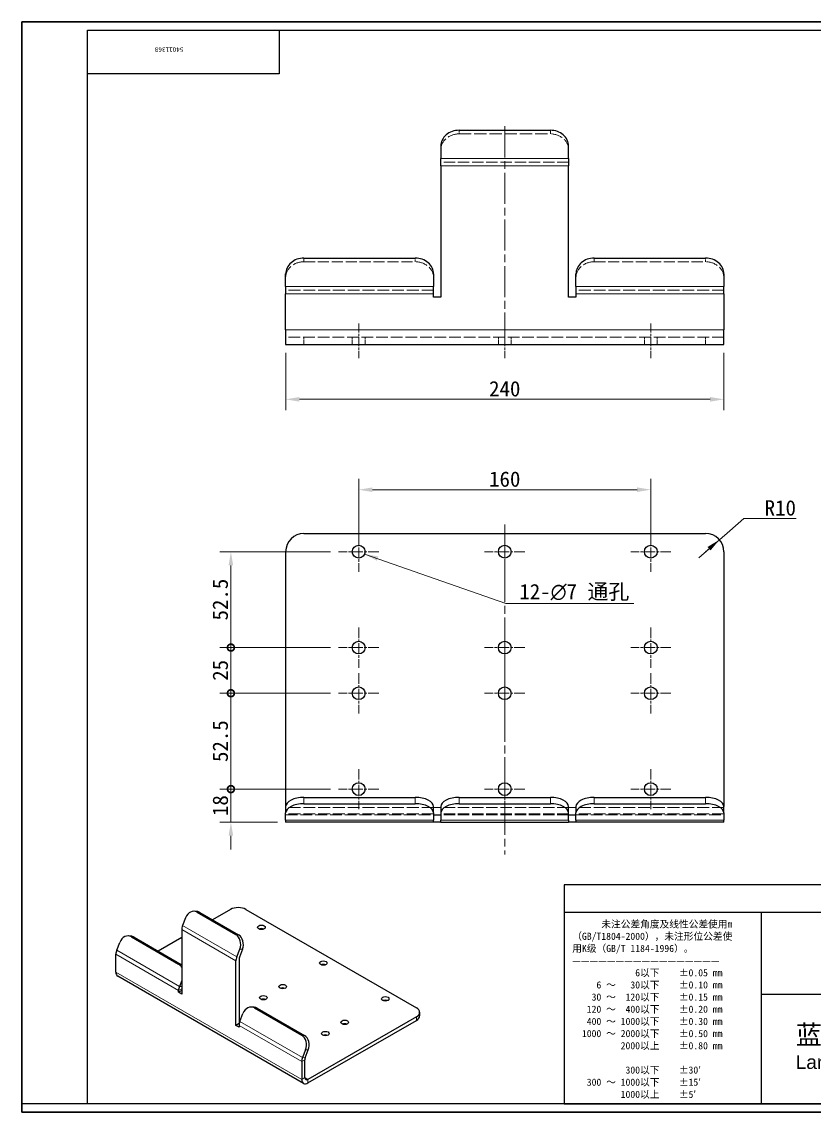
# Model space of a CAD drawing. Header units: millimetres. Extents: x 18 to 875, y 16 to 614.
# Drawn here: x 18 to 452, y 16 to 614 of the extents above; entities that cross this region are included whole.
import ezdxf
from ezdxf.enums import TextEntityAlignment as Align

# ---------------------------------------------------------------- set-up
doc = ezdxf.new("R2018")
doc.units = ezdxf.units.MM
doc.header["$LTSCALE"] = 3
doc.linetypes.add('CHAIN', pattern=[0.3543, 0.2362, -0.0295, 0.0591, -0.0295])
doc.linetypes.add('DASHED', pattern=[0.2067, 0.1654, -0.0413])
for name, color, linetype, lineweight in [('1', 7, 'Continuous', 18), ('可见 (ISO)', 7, 'Continuous', 25), ('可见窄的 (ISO)', 7, 'Continuous', 18), ('图框 (ISO)', 7, 'Continuous', 35), ('标题 (ISO)', 7, 'Continuous', 25)]:
    doc.layers.add(name, color=color, linetype=linetype, lineweight=lineweight)
for name, color, linetype, lineweight, true_color in [('中心标记 (ISO)', 1, 'CHAIN', 18, 0xff0000), ('中心线 (ISO)', 1, 'CHAIN', 18, 0xff0000), ('尺寸 (ISO)', 7, 'Continuous', 18, 0x008000), ('符号 (ISO)', 7, 'Continuous', 18, 0x008000), ('隐藏 (ISO)', 5, 'DASHED', 18, 0x0000ff), ('隐藏窄的 (ISO)', 5, 'DASHED', 18, 0x0000ff)]:
    doc.layers.add(name, color=color, linetype=linetype, lineweight=lineweight, true_color=true_color)
doc.styles.get("Standard").update_dxf_attribs({"font": 'simfang.ttf'})
doc.styles.add('文本样式164', font='SimSun.ttf')
doc.styles.add('最新国标', font='simfang.ttf')
doc.styles.add('注释文本 (ISO)', font='simfang.ttf')
doc.dimstyles.new('默认 (GB)', dxfattribs={"dimscale": 3, "dimtxt": 2.8, "dimasz": 2.5, "dimexe": 2, "dimexo": 1.5, "dimgap": 0.5, "dimtad": 1, "dimtoh": 1, "dimdsep": 46, "dimtxsty": '最新国标', "dimcen": 0.09, "dimdle": 10, "dimclrd": 256, "dimclre": 256, "dimclrt": 256, "dimaunit": 1, "dimadec": 3, "dimazin": 2, "dimtfac": 0.535714, "dimtdec": 3, "dimtmove": 0, "dimatfit": 3, "dimfxl": 0, "dimtolj": 1, "dimlwd": -1, "dimlwe": -1, "dimarcsym": 0})
doc.dimstyles.new('默认 (GB)$7', dxfattribs={"dimscale": 3, "dimtxt": 2.8, "dimasz": 2.5, "dimexe": 2, "dimexo": 1.5, "dimgap": 0.5, "dimtad": 1, "dimtoh": 1, "dimdsep": 46, "dimtxsty": '最新国标', "dimcen": 0.09, "dimdle": 10, "dimclrd": 256, "dimclre": 256, "dimclrt": 256, "dimaunit": 1, "dimadec": 3, "dimazin": 2, "dimtfac": 0.535714, "dimtdec": 3, "dimtmove": 0, "dimatfit": 3, "dimfxl": 0, "dimtolj": 1, "dimlwd": -1, "dimlwe": -1, "dimarcsym": 0})

# ---------------------------------------------------------------- blocks, each defined once
blk = doc.blocks.new('图框 最新国标')
at = {"layer": '图框 (ISO)'}
for p, q in [((6, 7), (6, 204.5)), ((6, 204.5), (291.5, 204.5)), ((6, 7), (6, 5.5)), ((6, 7), (6, 5.5)), ((291.5, 5.5), (6, 5.5))]:
    blk.add_line(p, q, dxfattribs=at)
at = {"layer": '图框 (ISO)', "color": 7, "linetype": 'Continuous', "lineweight": 25}
for p, q in [((18, 203), (290, 203)), ((18, 7), (18, 203)), ((18, 203), (290, 203)), ((53, 203), (53, 195)), ((53, 195), (18, 195)), ((290, 7), (6, 7)), ((290, 7), (18, 7))]:
    blk.add_line(p, q, dxfattribs=at)
at = {"layer": '图框 (ISO)', "lineweight": 30}
blk.add_attdef('零件代号', text='', height=2.5, rotation=180, dxfattribs=at).set_placement((35.5, 199), align=Align.MIDDLE_CENTER)
blk = doc.blocks.new('标题栏 最新国标')
at = {"layer": '标题 (ISO)'}
for p, q in [((381.98, -183.84), (196.98, -183.84)), ((196.98, -183.84), (196.98, -223.84)), ((254.48, -183.84), (254.48, -188.84)), ((269.48, -183.84), (269.48, -188.84)), ((281.48, -188.09), (281.48, -184.59)), ((281.48, -184.59), (286.48, -185.34)), ((289.48, -183.84), (289.48, -188.84)), ((381.98, -223.84), (381.98, -183.84)), ((383.48, -183.84), (383.48, -225.34)), ((286.48, -185.34), (286.48, -187.34)), ((196.98, -188.84), (381.98, -188.84)), ((232.98, -188.84), (232.98, -223.84)), ((286.48, -187.34), (281.48, -188.09)), ((321.98, -188.84), (321.98, -223.84)), ((321.98, -193.84), (381.98, -193.84)), ((321.98, -198.84), (381.98, -198.84)), ((351.98, -198.84), (351.98, -208.84)), ((321.98, -203.84), (232.98, -203.84)), ((321.98, -203.84), (381.98, -203.84)), ((321.98, -208.84), (381.98, -208.84)), ((321.98, -218.84), (381.98, -218.84)), ((196.98, -223.84), (381.98, -223.84)), ((383.48, -225.34), (196.98, -225.34))]:
    blk.add_line(p, q, dxfattribs=at)
at = {"layer": '标题 (ISO)', "linetype": 'CHAIN', "ltscale": 5.000333}
blk.add_line((274.98, -184.09), (274.98, -188.59), dxfattribs=at)
at = {"layer": '标题 (ISO)', "linetype": 'CHAIN', "ltscale": 15.834605}
blk.add_line((272.73, -186.34), (286.98, -186.34), dxfattribs=at)
at = {"layer": '标题 (ISO)'}
for radius in [1.75, 1]:
    blk.add_circle((274.98, -186.34), radius, dxfattribs=at)
at = {"layer": '1', "style": '文本样式164'}
for s, p in [('材 料', (299.48, -186.34)), ('UNIT: mm', (261.98, -186.34)), ('设 计', (327.98, -191.34)), ('制 图', (327.98, -196.34)), ('比 例', (327.98, -201.34)), ('重 量', (357.98, -201.34)), ('共 1  张', (336.98, -206.34)), ('第 1  张', (366.98, -206.34))]:
    blk.add_text(s, height=2, dxfattribs=at).set_placement(p, align=Align.MIDDLE_CENTER)
at = {"layer": '标题 (ISO)', "style": '注释文本 (ISO)'}
for s, insert, char_height, attachment_point, line_spacing_factor in [('\\fSimSun|b0|i0;{\\H1.3000;      未注公差角度及线性公差使用m\\P}\\fSimSun|b0|i0;{\\H1.3000;（GB/T1804-2000），未注形位公差使\\P}\\fSimSun|b0|i0;{\\H1.3000;用K级（GB/T 1184-1996）。\\P}\\fSimSun|b0|i0;{\\H1.3000;—————————————————\\P}\\fSimSun|b0|i0;{\\H1.3000;             6以下    ±0.05 mm\\P}\\fSimSun|b0|i0;{\\H1.3000;     6 ～   30以下    ±0.10 mm\\P}\\fSimSun|b0|i0;{\\H1.3000;    30 ～  120以下    ±0.15 mm\\P}\\fSimSun|b0|i0;{\\H1.3000;   120 ～  400以下    ±0.20 mm\\P}\\fSimSun|b0|i0;{\\H1.3000;   400 ～ 1000以下    ±0.30 mm\\P}\\fSimSun|b0|i0;{\\H1.3000;  1000 ～ 2000以下    ±0.50 mm\\P}\\fSimSun|b0|i0;{\\H1.3000;          2000以上    ±0.80 mm\\P}\\fSimSun|b0|i0;{\\H1.3000;\\P}\\fSimSun|b0|i0;{\\H1.3000;           300以下    ±30′\\P}\\fSimSun|b0|i0;{\\H1.3000;   300 ～ 1000以下    ±15′\\P}\\fSimSun|b0|i0;{\\H1.3000;          1000以上    ±5′}', (198.48, -206.63), 1.3, 4, 1.023913), ('\\pxsm0.94;\\fMicrosoft YaHei|b0|i0;{\\H3.5000;蓝探科工业自动化（江苏）有限公司\\P}\\fArial|b0|i0;{\\H2.5000;Lantech Industrial Automation (Jiangsu) Co., Ltd}\\fFangSong|b0|i0;{\\H2.5000;.}', (277.48, -213.84), 2, 5, 0.978695)]:
    blk.add_mtext(s, dxfattribs=dict(at, insert=insert, char_height=char_height, attachment_point=attachment_point, line_spacing_factor=line_spacing_factor))
at = {"layer": '标题 (ISO)', "attachment_point": 5, "style": '注释文本 (ISO)'}
for s, insert, char_height in [('\\fFangSong|b0|i0;零件号', (327.98, -211.84), 2), ('\\fSimSun|b0|i0;{\\H1.6000;未经蓝探科事先书面同意，严禁复制或发布此文件。}', (351.98, -221.34), 1.6)]:
    blk.add_mtext(s, dxfattribs=dict(at, insert=insert, char_height=char_height))
at = {"layer": '标题 (ISO)', "lineweight": 30, "flags": 104}
for tag, height, p in [('材料', 2, (324.48, -186.34)), ('设计人', 2, (357.98, -191.34)), ('库存编号', 3.5, (277.48, -196.34)), ('设计人', 2, (357.98, -196.34)), ('视图比例', 2, (342.98, -201.34)), ('质量\\P3;', 2, (372.98, -201.34)), ('零件代号', 3.5, (357.98, -213.84))]:
    blk.add_attdef(tag, text='', height=height, dxfattribs=at).set_placement(p, align=Align.MIDDLE_CENTER)
blk = doc.blocks.new('*D5')
at = {"layer": 'Defpoints', "color": 0, "transparency": 16777216}
for p in [(400.09, 329.92), (392.53, 323.38)]:
    blk.add_point(p, dxfattribs=at)
at = {"layer": '尺寸 (ISO)', "color": 116, "true_color": 0x00803f, "transparency": 16777216}
for p, q in [((413.53, 341.55), (405.76, 334.83)), ((442.17, 341.55), (413.53, 341.55)), ((400.09, 329.92), (405.76, 334.83)), ((392.53, 323.38), (400.09, 329.92)), ((394.42, 325.01), (388.75, 320.11))]:
    blk.add_line(p, q, dxfattribs=at)
blk.add_solid([(393.6, 325.96), (395.24, 324.07), (400.09, 329.92)], dxfattribs=at)
at = {"layer": '尺寸 (ISO)', "transparency": 16777216, "insert": (433.46, 347.3), "char_height": 8.4, "attachment_point": 5, "style": '最新国标'}
blk.add_mtext('\\A1;R10', dxfattribs=at)
blk = doc.blocks.new('*D18')
at = {"layer": 'Defpoints', "color": 0, "transparency": 16777216}
for p in [(162.53, 436.8), (402.53, 436.8), (402.53, 406.8)]:
    blk.add_point(p, dxfattribs=at)
at = {"layer": '尺寸 (ISO)', "color": 116, "true_color": 0x00803f, "transparency": 16777216}
for p, q in [((162.53, 432.3), (162.53, 400.8)), ((402.53, 432.3), (402.53, 400.8)), ((170.03, 406.8), (395.03, 406.8))]:
    blk.add_line(p, q, dxfattribs=at)
for points in [[(170.03, 408.05), (170.03, 405.55), (162.53, 406.8)], [(395.03, 408.05), (395.03, 405.55), (402.53, 406.8)]]:
    blk.add_solid(points, dxfattribs=at)
at = {"layer": '尺寸 (ISO)', "transparency": 16777216, "insert": (282.53, 412.54), "char_height": 8.4, "attachment_point": 5, "style": '最新国标'}
blk.add_mtext('\\A1;240', dxfattribs=at)
blk = doc.blocks.new('_DotSmall')
at = {"color": 0, "linetype": 'ByBlock', "const_width": 0.5}
blk.add_lwpolyline([(-0.0625, 0, 1), (0.0625, 0, 1)], format="xyb", close=True, dxfattribs=at)
blk = doc.blocks.new('*D19')
at = {"layer": 'Defpoints', "color": 0, "transparency": 16777216}
for p in [(132.53, 193.38), (191.53, 193.38), (162.53, 175.38)]:
    blk.add_point(p, dxfattribs=at)
at = {"layer": '尺寸 (ISO)', "color": 116, "true_color": 0x00803f, "transparency": 16777216}
for p, q in [((187.03, 193.38), (126.53, 193.38)), ((132.53, 182.88), (132.53, 193.38)), ((132.53, 175.38), (132.53, 182.88)), ((158.03, 175.38), (126.53, 175.38)), ((132.53, 167.88), (132.53, 160.38))]:
    blk.add_line(p, q, dxfattribs=at)
blk.add_solid([(131.28, 167.88), (133.78, 167.88), (132.53, 175.38)], dxfattribs=at)
at = {"layer": '尺寸 (ISO)', "color": 116, "true_color": 0x00803f, "transparency": 16777216, "xscale": 7.5, "yscale": 7.5, "zscale": 7.5, "rotation": 270}
blk.add_blockref('_DotSmall', (132.53, 193.38), dxfattribs=at)
at = {"layer": '尺寸 (ISO)', "transparency": 16777216, "insert": (126.78, 184.35), "char_height": 8.4, "attachment_point": 5, "rotation": 90, "style": '最新国标'}
blk.add_mtext('\\A1;18', dxfattribs=at)
blk = doc.blocks.new('*D21')
at = {"layer": 'Defpoints', "color": 0, "transparency": 16777216}
for p in [(132.53, 245.88), (191.53, 245.88), (191.53, 193.38)]:
    blk.add_point(p, dxfattribs=at)
at = {"layer": '尺寸 (ISO)', "color": 116, "true_color": 0x00803f, "transparency": 16777216}
for p, q in [((187.03, 245.88), (126.53, 245.88)), ((132.53, 193.38), (132.53, 245.88)), ((187.03, 193.38), (126.53, 193.38))]:
    blk.add_line(p, q, dxfattribs=at)
at = {"layer": '尺寸 (ISO)', "color": 116, "true_color": 0x00803f, "transparency": 16777216, "xscale": 7.5, "yscale": 7.5, "zscale": 7.5}
for p, rotation in [((132.53, 245.88), 90), ((132.53, 193.38), 270)]:
    blk.add_blockref('_DotSmall', p, dxfattribs=dict(at, rotation=rotation))
at = {"layer": '尺寸 (ISO)', "transparency": 16777216, "insert": (126.76, 219.66), "char_height": 8.4, "attachment_point": 5, "rotation": 90, "style": '最新国标'}
blk.add_mtext('\\A1;52.5', dxfattribs=at)
blk = doc.blocks.new('*D22')
at = {"layer": 'Defpoints', "color": 0, "transparency": 16777216}
for p in [(132.53, 270.88), (191.53, 270.88), (191.53, 245.88)]:
    blk.add_point(p, dxfattribs=at)
at = {"layer": '尺寸 (ISO)', "color": 116, "true_color": 0x00803f, "transparency": 16777216}
for p, q in [((187.03, 270.88), (126.53, 270.88)), ((132.53, 245.88), (132.53, 270.88)), ((187.03, 245.88), (126.53, 245.88))]:
    blk.add_line(p, q, dxfattribs=at)
at = {"layer": '尺寸 (ISO)', "color": 116, "true_color": 0x00803f, "transparency": 16777216, "xscale": 7.5, "yscale": 7.5, "zscale": 7.5}
for p, rotation in [((132.53, 270.88), 90), ((132.53, 245.88), 270)]:
    blk.add_blockref('_DotSmall', p, dxfattribs=dict(at, rotation=rotation))
at = {"layer": '尺寸 (ISO)', "transparency": 16777216, "insert": (126.78, 258.41), "char_height": 8.4, "attachment_point": 5, "rotation": 90, "style": '最新国标'}
blk.add_mtext('\\A1;25', dxfattribs=at)
blk = doc.blocks.new('*D23')
at = {"layer": 'Defpoints', "color": 0, "transparency": 16777216}
for p in [(132.53, 323.38), (191.53, 323.38), (191.53, 270.88)]:
    blk.add_point(p, dxfattribs=at)
at = {"layer": '尺寸 (ISO)', "color": 116, "true_color": 0x00803f, "transparency": 16777216}
for p, q in [((187.03, 323.38), (126.53, 323.38)), ((132.53, 270.88), (132.53, 315.88)), ((187.03, 270.88), (126.53, 270.88))]:
    blk.add_line(p, q, dxfattribs=at)
blk.add_solid([(131.28, 315.88), (133.78, 315.88), (132.53, 323.38)], dxfattribs=at)
at = {"layer": '尺寸 (ISO)', "color": 116, "true_color": 0x00803f, "transparency": 16777216, "xscale": 7.5, "yscale": 7.5, "zscale": 7.5, "rotation": 270}
blk.add_blockref('_DotSmall', (132.53, 270.88), dxfattribs=at)
at = {"layer": '尺寸 (ISO)', "transparency": 16777216, "insert": (126.76, 297.16), "char_height": 8.4, "attachment_point": 5, "rotation": 90, "style": '最新国标'}
blk.add_mtext('\\A1;52.5', dxfattribs=at)
blk = doc.blocks.new('*D24')
at = {"layer": 'Defpoints', "color": 0, "transparency": 16777216}
for p in [(362.53, 357.32), (202.53, 323.38), (362.53, 323.38)]:
    blk.add_point(p, dxfattribs=at)
at = {"layer": '尺寸 (ISO)', "color": 116, "true_color": 0x00803f, "transparency": 16777216}
for p, q in [((202.53, 327.88), (202.53, 363.32)), ((362.53, 327.88), (362.53, 363.32)), ((210.03, 357.32), (355.03, 357.32))]:
    blk.add_line(p, q, dxfattribs=at)
for points in [[(210.03, 358.57), (210.03, 356.07), (202.53, 357.32)], [(355.03, 358.57), (355.03, 356.07), (362.53, 357.32)]]:
    blk.add_solid(points, dxfattribs=at)
at = {"layer": '尺寸 (ISO)', "transparency": 16777216, "insert": (282.53, 363.07), "char_height": 8.4, "attachment_point": 5, "style": '最新国标'}
blk.add_mtext('\\A1;160', dxfattribs=at)

msp = doc.modelspace()

# ---------------------------------------------------------------- linework, layer by layer
at = {"layer": '中心标记 (ISO)', "ltscale": 8.148754}
for p, q in [((202.5271, 334.3787), (202.5271, 312.3787)), ((282.5271, 334.3787), (282.5271, 312.3787)), ((362.5271, 334.3787), (362.5271, 312.3787)), ((213.5271, 323.3787), (191.5271, 323.3787)), ((293.5271, 323.3787), (271.5271, 323.3787)), ((373.5271, 323.3787), (351.5271, 323.3787)), ((202.5271, 281.8787), (202.5271, 259.8787)), ((282.5271, 281.8787), (282.5271, 259.8787)), ((362.5271, 281.8787), (362.5271, 259.8787)), ((213.5271, 270.8787), (191.5271, 270.8787)), ((293.5271, 270.8787), (271.5271, 270.8787)), ((373.5271, 270.8787), (351.5271, 270.8787)), ((202.5271, 256.8787), (202.5271, 234.8787)), ((282.5271, 256.8787), (282.5271, 234.8787)), ((362.5271, 256.8787), (362.5271, 234.8787)), ((213.5271, 245.8787), (191.5271, 245.8787)), ((293.5271, 245.8787), (271.5271, 245.8787)), ((373.5271, 245.8787), (351.5271, 245.8787)), ((202.5271, 204.3787), (202.5271, 182.3787)), ((282.5271, 204.3787), (282.5271, 182.3787)), ((362.5271, 204.3787), (362.5271, 182.3787)), ((213.5271, 193.3787), (191.5271, 193.3787)), ((293.5271, 193.3787), (271.5271, 193.3787)), ((373.5271, 193.3787), (351.5271, 193.3787))]:
    msp.add_line(p, q, dxfattribs=at)
at = {"layer": '中心线 (ISO)', "ltscale": 23.990969}
for p, q in [((282.5271, 437.2959), (282.5271, 556.3826)), ((282.5271, 338.3074), (282.5271, 157.5417))]:
    msp.add_line(p, q, dxfattribs=at)
at = {"layer": '中心线 (ISO)', "ltscale": 7.037547}
for p, q in [((202.5271, 448.2959), (202.5271, 429.2959)), ((282.5271, 448.2959), (282.5271, 429.2959)), ((362.5271, 448.2959), (362.5271, 429.2959))]:
    msp.add_line(p, q, dxfattribs=at)
at = {"layer": '可见 (ISO)'}
for p, q in [((257.5271, 554.1164), (307.5271, 554.1164)), ((247.5271, 545.4561), (247.5271, 538.6523)), ((317.5271, 538.6523), (317.5271, 545.4561)), ((247.5271, 534.6523), (247.5271, 538.6523)), ((317.5271, 538.6523), (317.5271, 534.6523)), ((247.5271, 534.6523), (247.5271, 462.6523)), ((317.5271, 462.6523), (317.5271, 534.6523)), ((172.5271, 484.1164), (233.5271, 484.1164)), ((331.5271, 484.1164), (392.5271, 484.1164)), ((162.5271, 468.6523), (162.5271, 475.4561)), ((243.5271, 475.4561), (243.5271, 468.6523)), ((321.5271, 468.6523), (321.5271, 475.4561)), ((402.5271, 475.4561), (402.5271, 468.6523)), ((162.5271, 468.6523), (162.5271, 464.6523)), ((243.5271, 464.6523), (243.5271, 468.6523)), ((321.5271, 468.6523), (321.5271, 464.6523)), ((402.5271, 464.6523), (402.5271, 468.6523)), ((162.5271, 444.7959), (162.5271, 464.6523)), ((243.5271, 462.6523), (243.5271, 464.6523)), ((247.5271, 462.6523), (243.5271, 462.6523)), ((321.5271, 462.6523), (317.5271, 462.6523)), ((321.5271, 464.6523), (321.5271, 462.6523)), ((402.5271, 464.6523), (402.5271, 444.7959)), ((162.5271, 444.7959), (162.5271, 436.7959)), ((402.5271, 436.7959), (402.5271, 444.7959)), ((162.5271, 436.7959), (402.5271, 436.7959)), ((172.5271, 333.3787), (392.5271, 333.3787)), ((162.5271, 323.3787), (162.5271, 183.8428)), ((402.5271, 323.3787), (402.5271, 183.8428)), ((172.5271, 188.8428), (233.5271, 188.8428)), ((172.5271, 185.3787), (233.5271, 185.3787)), ((257.5271, 188.8428), (307.5271, 188.8428)), ((257.5271, 185.3787), (307.5271, 185.3787)), ((331.5271, 188.8428), (392.5271, 188.8428)), ((331.5271, 185.3787), (392.5271, 185.3787)), ((162.5271, 183.8428), (162.5271, 180.3787)), ((162.5271, 176.4505), (162.5271, 180.3787)), ((243.5271, 180.3787), (243.5271, 183.8428)), ((243.5271, 180.3787), (243.5271, 176.4505)), ((243.5271, 179.3787), (247.5271, 179.3787)), ((247.5271, 183.8428), (247.5271, 180.3787)), ((247.5271, 180.3787), (247.5271, 176.4505)), ((317.5271, 180.3787), (317.5271, 183.8428)), ((317.5271, 176.4505), (317.5271, 180.3787)), ((317.5271, 179.3787), (321.5271, 179.3787)), ((321.5271, 183.8428), (321.5271, 180.3787)), ((321.5271, 176.4505), (321.5271, 180.3787)), ((402.5271, 180.3787), (402.5271, 183.8428)), ((402.5271, 180.3787), (402.5271, 176.4505)), ((162.5271, 176.4505), (162.5271, 175.3787)), ((243.5271, 175.3787), (162.5271, 175.3787)), ((243.5271, 175.3787), (243.5271, 176.4505)), ((247.5271, 175.3787), (243.5271, 175.3787)), ((247.5271, 175.3787), (247.5271, 176.4505)), ((247.5271, 175.3787), (317.5271, 175.3787)), ((317.5271, 176.4505), (317.5271, 175.3787)), ((321.5271, 175.3787), (317.5271, 175.3787)), ((321.5271, 176.4505), (321.5271, 175.3787)), ((402.5271, 175.3787), (321.5271, 175.3787)), ((402.5271, 175.3787), (402.5271, 176.4505)), ((113.9513, 126.3516), (112.4816, 126.4829)), ((114.0692, 125.9741), (135.2824, 113.7266)), ((115.5389, 125.8428), (136.7521, 113.5953)), ((132.3125, 127.5317), (122.4631, 121.8451)), ((140.7978, 127.5317), (234.1359, 73.6429)), ((107.7052, 122.9562), (106.0386, 118.6608)), ((105.5839, 116.4386), (105.5839, 81.166)), ((69.9762, 105.1886), (71.6428, 109.484)), ((77.8889, 112.8794), (76.4192, 113.0107)), ((78.0067, 112.5019), (103.8868, 97.56)), ((79.4764, 112.3706), (105.3565, 97.4287)), ((105.5839, 112.0999), (92.7646, 104.6987)), ((69.5215, 93.2388), (69.5215, 102.9664)), ((135.7371, 101.5143), (137.4037, 105.8097)), ((138.8734, 105.6785), (137.2068, 101.3831)), ((135.2824, 64.0196), (135.2824, 99.2922)), ((136.9794, 100.272), (136.9794, 64.9994)), ((172.3389, 32.2537), (70.5156, 91.0415)), ((105.5839, 88.5496), (104.3416, 85.3477)), ((103.8868, 82.1458), (103.8868, 83.1256)), ((105.5839, 83.1256), (103.8868, 82.1458)), ((105.5839, 81.166), (103.8868, 82.1458)), ((145.3469, 73.9325), (143.8772, 74.0638)), ((145.4647, 73.555), (171.3448, 58.6131)), ((146.9344, 73.4237), (172.8145, 58.4818)), ((137.4342, 66.2417), (139.1008, 70.5371)), ((234.1359, 68.7439), (174.7389, 34.4511)), ((174.7389, 32.4915), (234.1359, 66.7843)), ((235.8933, 71.1934), (235.8933, 69.2338)), ((136.9794, 64.9994), (135.2824, 64.0196)), ((136.9794, 63.0398), (135.2824, 64.0196)), ((136.9794, 64.9994), (137.0661, 64.9493)), ((136.9794, 64.0196), (136.9794, 63.0398)), ((173.4662, 50.6962), (171.7996, 46.4008)), ((173.2693, 46.2695), (174.9358, 50.565)), ((171.3448, 44.1787), (171.3448, 34.4511)), ((173.0419, 35.4309), (173.0419, 45.1585))]:
    msp.add_line(p, q, dxfattribs=at)
for centre in [(202.5271, 323.3787), (282.5271, 323.3787), (362.5271, 323.3787), (202.5271, 270.8787), (282.5271, 270.8787), (362.5271, 270.8787), (202.5271, 245.8787), (282.5271, 245.8787), (362.5271, 245.8787), (202.5271, 193.3787), (282.5271, 193.3787), (362.5271, 193.3787)]:
    msp.add_circle(centre, 3.5, dxfattribs=at)
for centre, start, end in [((172.5271, 323.3787), 90, 180), ((392.5271, 323.3787), 0, 90)]:
    msp.add_arc(centre, 10, start, end, dxfattribs=at)
for centre, major_axis, ratio, start_param, end_param in [((257.5271, 545.4561), (-10, 0), 0.8660254, 4.71238898, 6.28318531), ((307.5271, 545.4561), (10, 0), 0.8660254, 0, 1.57079633), ((172.5271, 475.4561), (-10, 0), 0.8660254, 4.71238898, 6.28318531), ((233.5271, 475.4561), (10, 0), 0.8660254, 0, 1.57079633), ((331.5271, 475.4561), (-10, 0), 0.8660254, 4.71238898, 6.28318531), ((392.5271, 475.4561), (10, 0), 0.8660254, 0, 1.57079633), ((172.5271, 183.8428), (-10, 0), 0.5, 4.71238898, 6.28318531), ((172.5271, 180.3787), (-10, 0), 0.5, 4.71238898, 6.28318531), ((233.5271, 183.8428), (10, 0), 0.5, 0, 1.57079633), ((233.5271, 180.3787), (10, 0), 0.5, 0, 1.57079633), ((257.5271, 183.8428), (-10, 0), 0.5, 4.71238898, 6.28318531), ((257.5271, 180.3787), (-10, 0), 0.5, 4.71238898, 6.28318531), ((307.5271, 183.8428), (10, 0), 0.5, 0, 1.57079633), ((307.5271, 180.3787), (10, 0), 0.5, 0, 1.57079633), ((331.5271, 183.8428), (-10, 0), 0.5, 4.71238898, 6.28318531), ((331.5271, 180.3787), (-10, 0), 0.5, 4.71238898, 6.28318531), ((392.5271, 183.8428), (10, 0), 0.5, 0, 1.57079633), ((392.5271, 180.3787), (10, 0), 0.5, 0, 1.57079633), ((111.9479, 120.5067), (0.5338, 5.9762), 0.78867513, 5.9323059, 7.50310222), ((113.4176, 120.3754), (0.5338, 5.9762), 0.78867513, 5.9323059, 6.28318531), ((136.5552, 125.0822), (6, 0), 0.57735027, 0.78539816, 2.35619449), ((75.8854, 107.0345), (0.5338, 5.9762), 0.78867513, 5.9323059, 7.50310222), ((108.978, 118.3982), (-2.4, -4.1569), 0.57735027, 4.97418837, 5.49778714), ((133.1611, 108.2592), (0.5338, 5.9762), 0.78867513, 4.36150957, 5.9323059), ((134.6308, 108.128), (0.5338, 5.9762), 0.78867513, 4.36150957, 5.9323059), ((149.2831, 115.7741), (-2.1, 0), 0.57735027, 4.08254945, 5.34222851), ((77.3551, 106.9032), (0.5338, 5.9762), 0.78867513, 5.9323059, 6.28318531), ((72.9156, 104.926), (2.4, 4.1569), 0.57735027, 1.83259571, 2.35619449), ((138.6765, 101.2518), (2.4, 4.1569), 0.57735027, 1.83259571, 2.35619449), ((101.7655, 92.0926), (0.5338, 5.9762), 0.78867513, 5.46030421, 5.9323059), ((103.2352, 91.9613), (0.5338, 5.9762), 0.78867513, 5.87795086, 5.9323059), ((138.6765, 101.2518), (-1.2, -2.0785), 0.57735027, 4.97418837, 5.49778714), ((183.2242, 96.1782), (-2.1, 0), 0.57735027, 4.08254945, 5.34222851), ((72.9156, 95.1984), (-2.4, -4.1569), 0.57735027, 5.49778714, 6.28318531), ((107.281, 85.0852), (-2.4, -4.1569), 0.57735027, 4.97418837, 5.49778714), ((160.9504, 83.3184), (-2.1, 0), 0.57735027, 4.08254945, 5.34222851), ((150.3438, 77.1947), (-2.1, 0), 0.57735027, 4.08254945, 5.34222851), ((217.1654, 76.5823), (-2.1, 0), 0.57735027, 4.08254945, 5.34222851), ((143.3434, 68.0876), (0.5338, 5.9762), 0.78867513, 5.9323059, 7.50310222), ((144.8131, 67.9563), (0.5338, 5.9762), 0.78867513, 5.9323059, 6.28318531), ((229.8933, 71.1934), (6, 0), 0.57735027, 5.49778714, 7.06858347), ((140.3736, 65.9791), (2.4, 4.1569), 0.57735027, 1.83259571, 2.35619449), ((229.8933, 69.2338), (6, 0), 0.57735027, 5.49778714, 6.28318531), ((194.8915, 63.7225), (-2.1, 0), 0.57735027, 4.08254945, 5.34222851), ((169.2235, 53.1457), (0.5338, 5.9762), 0.78867513, 4.36150957, 5.9323059), ((170.6932, 53.0144), (0.5338, 5.9762), 0.78867513, 4.36150957, 5.9323059), ((184.2849, 57.5988), (-2.1, 0), 0.57735027, 4.08254945, 5.34222851), ((174.7389, 46.1383), (-2.4, -4.1569), 0.57735027, 4.97418837, 5.49778714), ((174.7389, 46.1383), (1.2, 2.0785), 0.57735027, 1.83259571, 2.35619449), ((174.7389, 36.4107), (-2.4, -4.1569), 0.57735027, 5.49778714, 7.06858347), ((174.7389, 36.4107), (-1.2, -2.0785), 0.57735027, 5.49778714, 7.06858347)]:
    msp.add_ellipse(centre, major_axis=major_axis, ratio=ratio, start_param=start_param, end_param=end_param, dxfattribs=at)
for centre in [(149.2831, 117.7337), (183.2242, 98.1378), (160.9504, 85.278), (150.3438, 79.1543), (217.1654, 78.5419), (194.8915, 65.6821), (184.2849, 59.5583)]:
    msp.add_ellipse(centre, major_axis=(-2.1, 0), ratio=0.57735027, dxfattribs=at)
at = {"layer": '可见窄的 (ISO)'}
for p, q in [((247.5271, 538.6523), (317.5271, 538.6523)), ((247.5271, 534.6523), (317.5271, 534.6523)), ((162.5271, 468.6523), (243.5271, 468.6523)), ((321.5271, 468.6523), (402.5271, 468.6523)), ((243.5271, 464.6523), (162.5271, 464.6523)), ((402.5271, 464.6523), (321.5271, 464.6523)), ((162.5271, 444.7959), (402.5271, 444.7959)), ((172.5271, 185.3787), (172.5271, 188.8428)), ((233.5271, 188.8428), (233.5271, 185.3787)), ((257.5271, 185.3787), (257.5271, 188.8428)), ((307.5271, 188.8428), (307.5271, 185.3787)), ((331.5271, 185.3787), (331.5271, 188.8428)), ((392.5271, 188.8428), (392.5271, 185.3787)), ((247.5271, 183.3787), (243.5271, 183.3787)), ((321.5271, 183.3787), (317.5271, 183.3787)), ((162.5271, 176.4505), (243.5271, 176.4505)), ((247.5271, 176.4505), (317.5271, 176.4505)), ((321.5271, 176.4505), (402.5271, 176.4505)), ((114.0692, 125.9741), (115.5389, 125.8428)), ((105.5839, 116.4386), (135.2824, 99.2922)), ((106.0386, 118.6608), (135.7371, 101.5143)), ((136.7521, 113.5953), (135.2824, 113.7266)), ((78.0067, 112.5019), (79.4764, 112.3706)), ((103.8868, 83.1256), (69.5215, 102.9664)), ((69.9762, 105.1886), (104.3416, 85.3477)), ((137.4037, 105.8097), (138.8734, 105.6785)), ((105.3565, 97.4287), (103.8868, 97.56)), ((69.5215, 93.2388), (171.3448, 34.4511)), ((105.5839, 84.1054), (103.8868, 83.1256)), ((104.3416, 85.3477), (105.5839, 85.2367)), ((145.4647, 73.555), (146.9344, 73.4237)), ((137.4342, 66.2417), (171.7996, 46.4008)), ((234.1359, 68.7439), (234.1359, 66.7843)), ((171.3448, 44.1787), (136.9794, 64.0196)), ((172.8145, 58.4818), (171.3448, 58.6131)), ((173.4662, 50.6962), (174.9358, 50.565)), ((173.0419, 45.1585), (171.3448, 44.1787)), ((171.7996, 46.4008), (173.2693, 46.2695)), ((171.3448, 34.4511), (173.0419, 35.4309)), ((174.7389, 34.4511), (173.0419, 35.4309)), ((174.7389, 32.4915), (174.7389, 34.4511))]:
    msp.add_line(p, q, dxfattribs=at)
at = {"layer": '隐藏 (ISO)', "ltscale": 13.438693}
msp.add_line((257.5271, 552.1164), (307.5271, 552.1164), dxfattribs=at)
at = {"layer": '隐藏 (ISO)', "ltscale": 12.296404}
for p, q in [((172.5271, 482.1164), (233.5271, 482.1164)), ((331.5271, 482.1164), (392.5271, 482.1164))]:
    msp.add_line(p, q, dxfattribs=at)
at = {"layer": '隐藏 (ISO)', "ltscale": 12.901145}
msp.add_line((402.5271, 440.7959), (162.5271, 440.7959), dxfattribs=at)
at = {"layer": '隐藏 (ISO)', "ltscale": 2.539495}
for p, q in [((199.0271, 440.7959), (199.0271, 436.7959)), ((206.0271, 440.7959), (206.0271, 436.7959)), ((279.0271, 440.7959), (279.0271, 436.7959)), ((286.0271, 440.7959), (286.0271, 436.7959)), ((359.0271, 440.7959), (359.0271, 436.7959)), ((366.0271, 440.7959), (366.0271, 436.7959))]:
    msp.add_line(p, q, dxfattribs=at)
at = {"layer": '隐藏 (ISO)', "ltscale": 13.062409}
for p, q in [((162.5271, 179.3787), (243.5271, 179.3787)), ((321.5271, 179.3787), (402.5271, 179.3787))]:
    msp.add_line(p, q, dxfattribs=at)
at = {"layer": '隐藏 (ISO)', "ltscale": 12.54278}
msp.add_line((317.5271, 179.3787), (247.5271, 179.3787), dxfattribs=at)
at = {"layer": '隐藏 (ISO)', "ltscale": 12.665669}
for centre, major_axis, start_param, end_param in [((257.5271, 543.4561), (-10, 0), 4.71238898, 6.28318531), ((307.5271, 543.4561), (10, 0), 0, 1.57079633), ((172.5271, 473.4561), (-10, 0), 4.71238898, 6.28318531), ((233.5271, 473.4561), (10, 0), 0, 1.57079633), ((331.5271, 473.4561), (-10, 0), 4.71238898, 6.28318531), ((392.5271, 473.4561), (10, 0), 0, 1.57079633)]:
    msp.add_ellipse(centre, major_axis=major_axis, ratio=0.8660254, start_param=start_param, end_param=end_param, dxfattribs=at)
at = {"layer": '隐藏窄的 (ISO)', "ltscale": 2.539495}
for p, q in [((257.5271, 554.1164), (257.5271, 552.1164)), ((307.5271, 552.1164), (307.5271, 554.1164)), ((172.5271, 484.1164), (172.5271, 482.1164)), ((233.5271, 482.1164), (233.5271, 484.1164)), ((331.5271, 484.1164), (331.5271, 482.1164)), ((392.5271, 482.1164), (392.5271, 484.1164)), ((172.5271, 440.7959), (172.5271, 436.7959)), ((392.5271, 436.7959), (392.5271, 440.7959))]:
    msp.add_line(p, q, dxfattribs=at)
at = {"layer": '隐藏窄的 (ISO)', "ltscale": 12.54278}
for p, q in [((317.5271, 536.6523), (247.5271, 536.6523)), ((317.5271, 183.3787), (247.5271, 183.3787)), ((317.5271, 179.9146), (247.5271, 179.9146))]:
    msp.add_line(p, q, dxfattribs=at)
at = {"layer": '隐藏窄的 (ISO)', "ltscale": 13.062409}
for p, q in [((243.5271, 466.6523), (162.5271, 466.6523)), ((402.5271, 466.6523), (321.5271, 466.6523)), ((243.5271, 183.3787), (162.5271, 183.3787)), ((243.5271, 179.9146), (162.5271, 179.9146)), ((402.5271, 183.3787), (321.5271, 183.3787)), ((402.5271, 179.9146), (321.5271, 179.9146))]:
    msp.add_line(p, q, dxfattribs=at)

# ---------------------------------------------------------------- block references
ref = msp.add_blockref('图框 最新国标', (0, 0), dxfattribs=dict(xscale=3, yscale=3, zscale=3))
lines = msp.add_mtext('5401136B', dxfattribs={"layer": '图框 (ISO)', "insert": (106.5, 597), "char_height": 2.5, "attachment_point": 1, "rotation": 180})
ref.add_attrib('零件代号', '', (106.5, 597)).embed_mtext(lines)
ref = msp.add_blockref('标题栏 最新国标', (-275.9476, 692.5328), dxfattribs=dict(xscale=3, yscale=3, zscale=3))
lines = msp.add_mtext('5401136B', dxfattribs={"layer": '标题 (ISO)', "insert": (798, 51), "char_height": 2.5, "attachment_point": 1})
ref.add_attrib('零件代号', '', (798, 51), dxfattribs={"flags": 104}).embed_mtext(lines)
lines = msp.add_mtext('压箱板', dxfattribs={"layer": '标题 (ISO)', "insert": (556.5, 103.5), "char_height": 2.5, "attachment_point": 1})
ref.add_attrib('库存编号', '', (556.5, 103.5), dxfattribs={"flags": 104}).embed_mtext(lines)
lines = msp.add_mtext('无', dxfattribs={"layer": '标题 (ISO)', "insert": (843, 88.5), "char_height": 2.5, "attachment_point": 1})
ref.add_attrib('质量\\P3;', '', (843, 88.5), dxfattribs={"flags": 104}).embed_mtext(lines)
lines = msp.add_mtext('1:3', dxfattribs={"layer": '标题 (ISO)', "insert": (753, 88.5), "char_height": 2.5, "attachment_point": 1})
ref.add_attrib('视图比例', '', (753, 88.5), dxfattribs={"flags": 104}).embed_mtext(lines)
lines = msp.add_mtext('张泉泉', dxfattribs={"layer": '标题 (ISO)', "insert": (798, 118.5), "char_height": 2.5, "attachment_point": 1})
ref.add_attrib('设计人', '', (798, 118.5), dxfattribs={"flags": 104}).embed_mtext(lines)
lines = msp.add_mtext('张泉泉', dxfattribs={"layer": '标题 (ISO)', "insert": (798, 103.5), "char_height": 2.5, "attachment_point": 1})
ref.add_attrib('设计人', '', (798, 103.5), dxfattribs={"flags": 104}).embed_mtext(lines)
lines = msp.add_mtext('SUS304', dxfattribs={"layer": '标题 (ISO)', "insert": (697.5, 133.5), "char_height": 2.5, "attachment_point": 1})
ref.add_attrib('材料', '', (697.5, 133.5), dxfattribs={"flags": 104}).embed_mtext(lines)

# ---------------------------------------------------------------- texts
at = {"layer": '符号 (ISO)', "insert": (290.5331, 296.4006), "char_height": 8.4, "width": 66.663015, "attachment_point": 7, "line_spacing_factor": 0.49, "style": '最新国标'}
msp.add_mtext('12-\\fAIGDT|b0|i0;{\\H8.4000;n}\\fFangSong|b0|i0;{\\H8.4000;7 通孔}', dxfattribs=at)

# ---------------------------------------------------------------- dimensions: what is measured, and where the dimension line sits
at = {"layer": '尺寸 (ISO)', "color": 116, "true_color": 0x00803f}
for base, p1, p2, angle, override, picture, middle in [((402.5271, 406.7959), (162.5271, 436.7959), (402.5271, 436.7959), 180, {"dimgap": 0.5, "dimtoh": 0, "dimdec": 2, "dimtol": 0, "dimlim": 0, "dimtp": 0, "dimtm": 0, "dimtdec": 3, "dimtofl": 0, "dimatfit": 1}, '*D18', (282.5271, 406.7959)), ((362.5271, 357.3202), (202.5271, 323.3787), (362.5271, 323.3787), 180, {"dimgap": 0.5, "dimtoh": 0, "dimdec": 2, "dimtol": 0, "dimlim": 0, "dimtp": 0, "dimtm": 0, "dimtdec": 3, "dimtofl": 0, "dimatfit": 1}, '*D24', (282.5271, 357.3202)), ((132.5271, 323.3787), (191.5271, 270.8787), (191.5271, 323.3787), 90, {"dimgap": 0.5, "dimtoh": 0, "dimdec": 2, "dimblk1": 'DotSmall', "dimsah": 1, "dimdle": 0, "dimtol": 0, "dimlim": 0, "dimtp": 0, "dimtm": 0, "dimtdec": 3, "dimtofl": 0, "dimatfit": 1}, '*D23', (132.5271, 297.1587)), ((132.5271, 270.8787), (191.5271, 245.8787), (191.5271, 270.8787), 90, {"dimgap": 0.5, "dimtoh": 0, "dimdec": 2, "dimblk1": 'DotSmall', "dimblk2": 'DotSmall', "dimsah": 1, "dimdle": 0, "dimtol": 0, "dimlim": 0, "dimtp": 0, "dimtm": 0, "dimtdec": 3, "dimtofl": 0, "dimatfit": 1}, '*D22', (132.5271, 258.4087)), ((132.5271, 245.8787), (191.5271, 193.3787), (191.5271, 245.8787), 90, {"dimgap": 0.5, "dimtoh": 0, "dimdec": 2, "dimblk1": 'DotSmall', "dimblk2": 'DotSmall', "dimsah": 1, "dimdle": 0, "dimtol": 0, "dimlim": 0, "dimtp": 0, "dimtm": 0, "dimtdec": 3, "dimtofl": 0, "dimatfit": 1}, '*D21', (132.5271, 219.6587)), ((132.5271, 193.3787), (162.5271, 175.3787), (191.5271, 193.3787), 90, {"dimgap": 0.5, "dimtoh": 0, "dimdec": 2, "dimblk2": 'DotSmall', "dimsah": 1, "dimdle": 0, "dimtol": 0, "dimlim": 0, "dimtp": 0, "dimtm": 0, "dimtdec": 3, "dimtofl": 0}, '*D19', (132.5271, 184.3487))]:
    dim = msp.add_linear_dim(base=base, p1=p1, p2=p2, angle=angle, dimstyle='默认 (GB)', override=override, dxfattribs=at)
    dim.commit()
    dim.dimension.update_dxf_attribs({"geometry": picture, "text_midpoint": middle, "dimtype": 160})
dim = msp.add_radius_dim(center=(392.5271, 323.3787), mpoint=(400.0893, 329.9219), dimstyle='默认 (GB)', override={"dimgap": 0.5, "dimtih": 1, "dimdec": 2, "dimlfac": 1, "dimcen": 0, "dimtol": 0, "dimlim": 0, "dimtp": 0, "dimtm": 0, "dimtdec": 3}, dxfattribs=at)
dim.commit()
dim.dimension.update_dxf_attribs({"geometry": '*D5', "text_midpoint": (433.4598, 341.55), "dimtype": 164})

# ---------------------------------------------------------------- leaders
at = {"layer": '符号 (ISO)', "annotation_type": 0, "has_hookline": 1, "hookline_direction": 0, "text_width": 62.7149}
msp.add_leader([(205.7842, 322.0975), (283.0331, 295.0006), (290.5331, 295.0006)], dimstyle='默认 (GB)$7', override={"dimgap": 0, "dimtad": 1}, dxfattribs=at)

doc.saveas('drawing.dxf')
